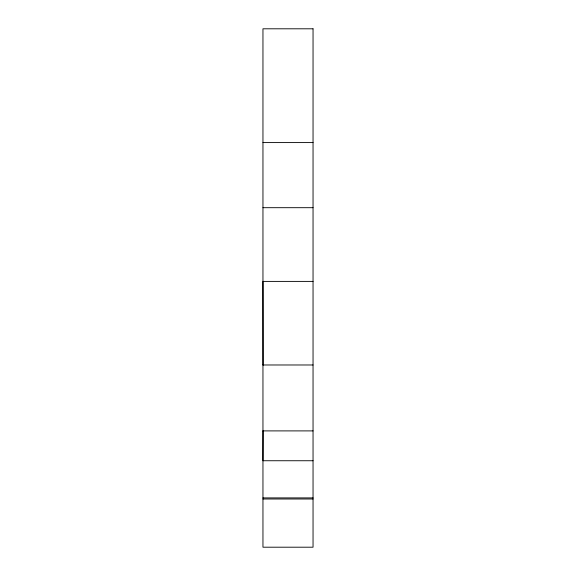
<?xml version="1.0" encoding="UTF-8"?>
<svg xmlns="http://www.w3.org/2000/svg" width="576" height="576" viewBox="0 0 576 576"><rect width="100%" height="100%" fill="white"/><g stroke="black" fill="none" stroke-linecap="round" stroke-linejoin="round"><path stroke-width="0.86" d="M263.074 430.898L262.958 460.742L313.042 460.742M262.958 142.582L313.042 142.582M262.958 207.691L313.042 207.691M313.042 281.398L262.958 281.398L263.074 364.982M262.958 364.982L313.042 364.982M262.958 430.898L313.042 430.898M262.958 497.902L313.042 497.902M262.958 498.996L313.042 498.996M313.042 28.8L262.958 28.8L262.958 547.2L313.042 547.2L313.042 28.8"/></g></svg>
